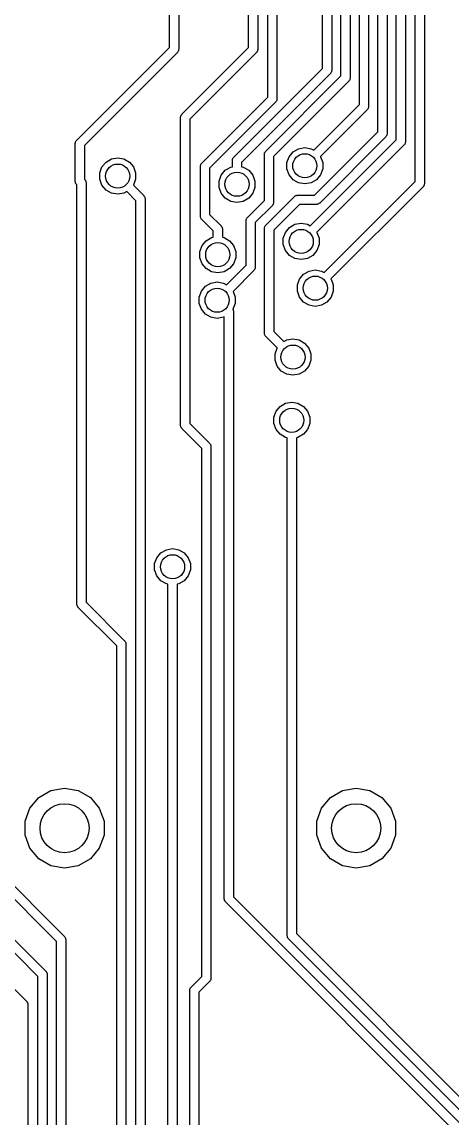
# Model space of a CAD drawing. Extents: x 0 to 100, y -163 to 0.
# Drawn here: x 46.88 to 54, y -94.79 to -76.66 of the extents above; entities that cross this region are included whole.
import ezdxf

# ---------------------------------------------------------------- set-up
doc = ezdxf.new("R2010")
doc.units = 0
doc.header["$MEASUREMENT"] = 0
doc.layers.add('BLACK', color=7, linetype='CONTINUOUS')

msp = doc.modelspace()

# ---------------------------------------------------------------- linework, layer by layer
at = {"layer": 'Black'}
for p, q in [((51.8564, -77.4293), (51.8564, -55.4154)), ((52.0088, -55.447), (52.0088, -77.4609)), ((52.1615, -77.5558), (52.1615, -55.7951)), ((52.3139, -55.8267), (52.3139, -77.5874)), ((52.4666, -78.0299), (52.4666, -56.0287)), ((52.619, -56.0603), (52.619, -78.0615)), ((52.7717, -78.4795), (52.7717, -56.1552)), ((52.9241, -56.1868), (52.9241, -78.5111)), ((53.0768, -78.6115), (53.0768, -56.2817)), ((53.2292, -56.3133), (53.2292, -78.6431)), ((53.3918, -79.3025), (53.3918, -56.7147)), ((53.5442, -56.7529), (53.5442, -79.3341)), ((50.7843, -70.51), (50.7843, -77.1148)), ((50.9498, -77.9043), (50.9498, -70.4284)), ((51.1022, -70.3968), (51.1022, -77.9359)), ((50.6319, -77.0832), (50.6319, -70.5416)), ((49.3229, -77.0836), (49.3229, -72.0099)), ((49.4753, -72.0415), (49.4753, -77.1152)), ((47.7849, -78.6216), (49.3229, -77.0836)), ((49.453, -77.1691), (47.915, -78.7071)), ((49.4549, -77.1663), (49.453, -77.1691)), ((49.4575, -77.1642), (49.4549, -77.1663)), ((49.4624, -77.1555), (49.4575, -77.1642)), ((49.4682, -77.1474), (49.4624, -77.1555)), ((49.469, -77.1441), (49.4682, -77.1474)), ((49.4707, -77.1412), (49.469, -77.1441)), ((49.4724, -77.1314), (49.4707, -77.1412)), ((49.475, -77.1218), (49.4724, -77.1314)), ((49.4753, -77.1152), (49.4747, -77.1185)), ((49.4747, -77.1185), (49.475, -77.1218)), ((49.5291, -78.186), (50.6319, -77.0832)), ((50.762, -77.1687), (49.6592, -78.2715)), ((50.7639, -77.1659), (50.762, -77.1687)), ((50.7665, -77.1638), (50.7639, -77.1659)), ((50.7714, -77.1552), (50.7665, -77.1638)), ((50.7772, -77.147), (50.7714, -77.1552)), ((50.778, -77.1438), (50.7772, -77.147)), ((50.7797, -77.1409), (50.778, -77.1438)), ((50.7814, -77.1311), (50.7797, -77.1409)), ((50.784, -77.1214), (50.7814, -77.1311)), ((50.7843, -77.1148), (50.7837, -77.1181)), ((50.7837, -77.1181), (50.784, -77.1214)), ((50.3864, -78.8993), (51.8564, -77.4293)), ((51.9865, -77.5148), (50.5165, -78.9848)), ((50.9153, -78.802), (52.1615, -77.5558)), ((51.9884, -77.512), (51.9865, -77.5148)), ((51.991, -77.5099), (51.9884, -77.512)), ((51.996, -77.5013), (51.991, -77.5099)), ((52.0017, -77.4931), (51.996, -77.5013)), ((52.0025, -77.4899), (52.0017, -77.4931)), ((52.0042, -77.487), (52.0025, -77.4899)), ((52.0059, -77.4772), (52.0042, -77.487)), ((52.0085, -77.4675), (52.0059, -77.4772)), ((52.0088, -77.4609), (52.0082, -77.4642)), ((52.0082, -77.4642), (52.0085, -77.4675)), ((52.311, -77.6037), (52.3093, -77.6135)), ((52.3136, -77.594), (52.311, -77.6037)), ((52.3139, -77.5874), (52.3133, -77.5907)), ((52.3133, -77.5907), (52.3136, -77.594)), ((52.2916, -77.6413), (51.0454, -78.8875)), ((52.2935, -77.6385), (52.2916, -77.6413)), ((52.2961, -77.6364), (52.2935, -77.6385)), ((52.301, -77.6278), (52.2961, -77.6364)), ((52.3068, -77.6196), (52.301, -77.6278)), ((52.3076, -77.6164), (52.3068, -77.6196)), ((52.3093, -77.6135), (52.3076, -77.6164)), ((49.8574, -78.9967), (50.9498, -77.9043)), ((51.0951, -77.9681), (51.0893, -77.9763)), ((51.0959, -77.9649), (51.0951, -77.9681)), ((51.0976, -77.962), (51.0959, -77.9649)), ((51.0993, -77.9522), (51.0976, -77.962)), ((51.1019, -77.9425), (51.0993, -77.9522)), ((51.1022, -77.9359), (51.1016, -77.9392)), ((51.1016, -77.9392), (51.1019, -77.9425)), ((51.0799, -77.9898), (49.9875, -79.0822)), ((51.0818, -77.987), (51.0799, -77.9898)), ((51.0844, -77.9849), (51.0818, -77.987)), ((51.0893, -77.9763), (51.0844, -77.9849)), ((51.7119, -78.7846), (52.4666, -78.0299)), ((52.5967, -78.1154), (51.8228, -78.8893)), ((52.5986, -78.1126), (52.5967, -78.1154)), ((52.6012, -78.1105), (52.5986, -78.1126)), ((52.6061, -78.1019), (52.6012, -78.1105)), ((52.6119, -78.0937), (52.6061, -78.1019)), ((52.6127, -78.0905), (52.6119, -78.0937)), ((52.6144, -78.0876), (52.6127, -78.0905)), ((52.6161, -78.0778), (52.6144, -78.0876)), ((52.6187, -78.0681), (52.6161, -78.0778)), ((52.619, -78.0615), (52.6184, -78.0648)), ((52.6184, -78.0648), (52.6187, -78.0681)), ((49.5068, -78.2399), (49.5074, -78.2366)), ((49.5068, -83.3352), (49.5068, -78.2399)), ((49.5071, -78.2333), (49.5097, -78.2236)), ((49.5074, -78.2366), (49.5071, -78.2333)), ((49.5097, -78.2236), (49.5114, -78.2138)), ((49.5114, -78.2138), (49.5131, -78.2109)), ((49.5131, -78.2109), (49.5139, -78.2077)), ((49.5139, -78.2077), (49.5197, -78.1995)), ((49.5197, -78.1995), (49.5246, -78.1909)), ((49.5246, -78.1909), (49.5272, -78.1888)), ((49.5272, -78.1888), (49.5291, -78.186)), ((49.6592, -78.2715), (49.6592, -83.3036)), ((51.7235, -79.5277), (52.7717, -78.4795)), ((52.9241, -78.5111), (52.9235, -78.5144)), ((52.9235, -78.5144), (52.9238, -78.5177)), ((47.7626, -78.6755), (47.7632, -78.6722)), ((47.7626, -79.2961), (47.7626, -78.6755)), ((47.7629, -78.6688), (47.7655, -78.6592)), ((47.7632, -78.6722), (47.7629, -78.6688)), ((47.7655, -78.6592), (47.7672, -78.6494)), ((47.7672, -78.6494), (47.7689, -78.6465)), ((47.7689, -78.6465), (47.7697, -78.6433)), ((47.7697, -78.6433), (47.7754, -78.6351)), ((47.7754, -78.6351), (47.7804, -78.6265)), ((47.7804, -78.6265), (47.783, -78.6244)), ((47.783, -78.6244), (47.7849, -78.6216)), ((51.6521, -80.0363), (53.0768, -78.6115)), ((52.9018, -78.565), (51.809, -79.6578)), ((52.9037, -78.5622), (52.9018, -78.565)), ((52.9063, -78.5601), (52.9037, -78.5622)), ((52.9113, -78.5515), (52.9063, -78.5601)), ((52.917, -78.5433), (52.9113, -78.5515)), ((52.9178, -78.5401), (52.917, -78.5433)), ((52.9195, -78.5372), (52.9178, -78.5401)), ((52.9212, -78.5274), (52.9195, -78.5372)), ((52.9238, -78.5177), (52.9212, -78.5274)), ((53.2088, -78.6942), (53.2069, -78.697)), ((53.2114, -78.6921), (53.2088, -78.6942)), ((53.2163, -78.6835), (53.2114, -78.6921)), ((53.2221, -78.6753), (53.2163, -78.6835)), ((53.2229, -78.6721), (53.2221, -78.6753)), ((53.2246, -78.6692), (53.2229, -78.6721)), ((53.2263, -78.6594), (53.2246, -78.6692)), ((53.2289, -78.6497), (53.2263, -78.6594)), ((53.2292, -78.6431), (53.2286, -78.6464)), ((53.2286, -78.6464), (53.2289, -78.6497)), ((47.915, -78.7071), (47.915, -79.2645)), ((50.893, -78.8559), (50.8936, -78.8526)), ((50.893, -79.6156), (50.893, -78.8559)), ((50.8933, -78.8493), (50.8959, -78.8396)), ((50.8936, -78.8526), (50.8933, -78.8493)), ((50.8959, -78.8396), (50.8976, -78.8298)), ((50.8976, -78.8298), (50.8993, -78.8269)), ((50.8993, -78.8269), (50.9001, -78.8237)), ((50.9001, -78.8237), (50.9059, -78.8155)), ((50.9059, -78.8155), (50.9108, -78.8069)), ((50.9108, -78.8069), (50.9134, -78.8048)), ((50.9134, -78.8048), (50.9153, -78.802)), ((51.3023, -78.8906), (51.3696, -78.8105)), ((51.3696, -78.8105), (51.4601, -78.7582)), ((51.4601, -78.7582), (51.5631, -78.74)), ((51.5631, -78.74), (51.6661, -78.7582)), ((51.6661, -78.7582), (51.7119, -78.7846)), ((53.2069, -78.697), (51.763, -80.1409)), ((48.2056, -79.0614), (48.2728, -78.9813)), ((48.2728, -78.9813), (48.3634, -78.929)), ((48.3634, -78.929), (48.4664, -78.9109)), ((48.4664, -78.9109), (48.5694, -78.929)), ((48.5694, -78.929), (48.6599, -78.9813)), ((48.6599, -78.9813), (48.7272, -79.0614)), ((49.8351, -79.0506), (49.8357, -79.0473)), ((49.8351, -79.8766), (49.8351, -79.0506)), ((49.8354, -79.044), (49.838, -79.0343)), ((49.8357, -79.0473), (49.8354, -79.044)), ((49.838, -79.0343), (49.8397, -79.0245)), ((49.8397, -79.0245), (49.8414, -79.0216)), ((49.8414, -79.0216), (49.8422, -79.0184)), ((49.8422, -79.0184), (49.848, -79.0102)), ((49.848, -79.0102), (49.8529, -79.0016)), ((49.8529, -79.0016), (49.8555, -78.9995)), ((49.8555, -78.9995), (49.8574, -78.9967)), ((50.3373, -79.0634), (50.3641, -79.0587)), ((50.3641, -78.9532), (50.3647, -78.9499)), ((50.3641, -79.0587), (50.3641, -78.9532)), ((50.3644, -78.9466), (50.367, -78.9369)), ((50.3647, -78.9499), (50.3644, -78.9466)), ((50.367, -78.9369), (50.3687, -78.9271)), ((50.3687, -78.9271), (50.3704, -78.9242)), ((50.3704, -78.9242), (50.3712, -78.921)), ((50.3712, -78.921), (50.377, -78.9128)), ((50.377, -78.9128), (50.3819, -78.9042)), ((50.3819, -78.9042), (50.3845, -78.9021)), ((50.3845, -78.9021), (50.3864, -78.8993)), ((50.5165, -78.9848), (50.5165, -79.0587)), ((50.5165, -79.0587), (50.5433, -79.0634)), ((51.0454, -78.8875), (51.0454, -79.6472)), ((51.2666, -78.9889), (51.3023, -78.8906)), ((51.2666, -79.0935), (51.2666, -78.9889)), ((51.8228, -78.8893), (51.8239, -78.8906)), ((51.8239, -78.8906), (51.8597, -78.9889)), ((51.8597, -78.9889), (51.8597, -79.0935)), ((48.1698, -79.1597), (48.2056, -79.0614)), ((48.1698, -79.2643), (48.1698, -79.1597)), ((48.7272, -79.0614), (48.7629, -79.1597)), ((48.7629, -79.1597), (48.7629, -79.2643)), ((49.9875, -79.0822), (49.9875, -79.8451)), ((50.1437, -79.2941), (50.1795, -79.1958)), ((50.1795, -79.1958), (50.2467, -79.1157)), ((50.2467, -79.1157), (50.3373, -79.0634)), ((50.5433, -79.0634), (50.6339, -79.1157)), ((50.6339, -79.1157), (50.7011, -79.1958)), ((50.7011, -79.1958), (50.7369, -79.2941)), ((51.3023, -79.1917), (51.2666, -79.0935)), ((51.3696, -79.2719), (51.3023, -79.1917)), ((51.8239, -79.1917), (51.7567, -79.2719)), ((51.8597, -79.0935), (51.8239, -79.1917)), ((47.7632, -79.2994), (47.7626, -79.2961)), ((47.7629, -79.3027), (47.7632, -79.2994)), ((47.7655, -79.3123), (47.7629, -79.3027)), ((47.7672, -79.3221), (47.7655, -79.3123)), ((47.7689, -79.325), (47.7672, -79.3221)), ((47.7697, -79.3283), (47.7689, -79.325)), ((47.7754, -79.3364), (47.7697, -79.3283)), ((47.7804, -79.345), (47.7754, -79.3364)), ((47.783, -79.3472), (47.7804, -79.345)), ((47.7849, -79.35), (47.783, -79.3472)), ((47.7907, -79.3557), (47.7849, -79.35)), ((47.7907, -86.2926), (47.7907, -79.3557)), ((47.915, -79.2645), (47.9208, -79.2703)), ((47.9208, -79.2703), (47.9227, -79.273)), ((47.9227, -79.273), (47.9253, -79.2752)), ((47.9253, -79.2752), (47.9303, -79.2838)), ((47.9303, -79.2838), (47.936, -79.292)), ((47.936, -79.292), (47.9368, -79.2952)), ((47.9368, -79.2952), (47.9385, -79.2981)), ((47.9385, -79.2981), (47.9402, -79.3079)), ((47.9402, -79.3079), (47.9428, -79.3175)), ((47.9428, -79.3175), (47.9425, -79.3209)), ((47.9425, -79.3209), (47.9431, -79.3242)), ((47.9431, -79.3242), (47.9431, -86.261)), ((48.2056, -79.3626), (48.1698, -79.2643)), ((48.2728, -79.4427), (48.2056, -79.3626)), ((48.7272, -79.3626), (48.726, -79.3639)), ((48.726, -79.3639), (48.8962, -79.5341)), ((48.7629, -79.2643), (48.7272, -79.3626)), ((50.1437, -79.3987), (50.1437, -79.2941)), ((50.1795, -79.497), (50.1437, -79.3987)), ((50.7369, -79.3987), (50.7011, -79.497)), ((50.7369, -79.2941), (50.7369, -79.3987)), ((51.4601, -79.3242), (51.3696, -79.2719)), ((51.5631, -79.3423), (51.4601, -79.3242)), ((51.6661, -79.3242), (51.5631, -79.3423)), ((51.7567, -79.2719), (51.6661, -79.3242)), ((51.8852, -80.8092), (53.3918, -79.3025)), ((53.5219, -79.388), (51.9961, -80.9138)), ((53.5238, -79.3852), (53.5219, -79.388)), ((53.5264, -79.3831), (53.5238, -79.3852)), ((53.5313, -79.3745), (53.5264, -79.3831)), ((53.5371, -79.3663), (53.5313, -79.3745)), ((53.5379, -79.3631), (53.5371, -79.3663)), ((53.5396, -79.3602), (53.5379, -79.3631)), ((53.5413, -79.3504), (53.5396, -79.3602)), ((53.5439, -79.3407), (53.5413, -79.3504)), ((53.5442, -79.3341), (53.5436, -79.3374)), ((53.5436, -79.3374), (53.5439, -79.3407)), ((48.3634, -79.495), (48.2728, -79.4427)), ((48.4664, -79.5132), (48.3634, -79.495)), ((48.5694, -79.495), (48.4664, -79.5132)), ((48.6152, -79.4686), (48.5694, -79.495)), ((48.7661, -79.6195), (48.6152, -79.4686)), ((48.8962, -79.5341), (48.8981, -79.5368)), ((48.8981, -79.5368), (48.9007, -79.539)), ((48.9007, -79.539), (48.9056, -79.5476)), ((48.9056, -79.5476), (48.9114, -79.5557)), ((48.9114, -79.5557), (48.9122, -79.559)), ((48.9122, -79.559), (48.9139, -79.5619)), ((48.9139, -79.5619), (48.9156, -79.5717)), ((48.9156, -79.5717), (48.9182, -79.5813)), ((48.9182, -79.5813), (48.9179, -79.5846)), ((48.9179, -79.5846), (48.9185, -79.5879)), ((48.9185, -79.5879), (48.9185, -98.6242)), ((50.2467, -79.5771), (50.1795, -79.497)), ((50.3373, -79.6294), (50.2467, -79.5771)), ((50.6339, -79.5771), (50.5433, -79.6294)), ((50.7011, -79.497), (50.6339, -79.5771)), ((50.9176, -80.0226), (51.3902, -79.55)), ((51.3902, -79.55), (51.393, -79.5481)), ((51.393, -79.5481), (51.3951, -79.5455)), ((51.3951, -79.5455), (51.4037, -79.5405)), ((51.4037, -79.5405), (51.4119, -79.5348)), ((51.4119, -79.5348), (51.4151, -79.534)), ((51.4151, -79.534), (51.418, -79.5323)), ((51.418, -79.5323), (51.4278, -79.5306)), ((51.4278, -79.5306), (51.4375, -79.528)), ((51.4375, -79.528), (51.4408, -79.5283)), ((51.4408, -79.5283), (51.4441, -79.5277)), ((51.4441, -79.5277), (51.7235, -79.5277)), ((48.7661, -98.6558), (48.7661, -79.6195)), ((50.4403, -79.6475), (50.3373, -79.6294)), ((50.5433, -79.6294), (50.4403, -79.6475)), ((50.6125, -79.8961), (50.893, -79.6156)), ((51.0231, -79.7011), (50.7426, -79.9816)), ((51.025, -79.6983), (51.0231, -79.7011)), ((51.0276, -79.6962), (51.025, -79.6983)), ((51.0326, -79.6876), (51.0276, -79.6962)), ((51.0383, -79.6794), (51.0326, -79.6876)), ((51.0391, -79.6762), (51.0383, -79.6794)), ((51.0408, -79.6733), (51.0391, -79.6762)), ((51.0425, -79.6635), (51.0408, -79.6733)), ((51.0451, -79.6538), (51.0425, -79.6635)), ((51.0454, -79.6472), (51.0448, -79.6505)), ((51.0448, -79.6505), (51.0451, -79.6538)), ((51.4757, -79.6801), (51.0477, -80.1081)), ((51.7551, -79.6801), (51.4757, -79.6801)), ((51.7584, -79.6795), (51.7551, -79.6801)), ((51.7617, -79.6798), (51.7584, -79.6795)), ((51.7714, -79.6772), (51.7617, -79.6798)), ((51.7812, -79.6755), (51.7714, -79.6772)), ((51.7841, -79.6738), (51.7812, -79.6755)), ((51.7873, -79.673), (51.7841, -79.6738)), ((51.7955, -79.6672), (51.7873, -79.673)), ((51.8041, -79.6623), (51.7955, -79.6672)), ((51.8062, -79.6597), (51.8041, -79.6623)), ((51.809, -79.6578), (51.8062, -79.6597)), ((49.8357, -79.8799), (49.8351, -79.8766)), ((49.8354, -79.8833), (49.8357, -79.8799)), ((49.838, -79.8929), (49.8354, -79.8833)), ((49.8397, -79.9027), (49.838, -79.8929)), ((49.8414, -79.9056), (49.8397, -79.9027)), ((49.8422, -79.9088), (49.8414, -79.9056)), ((49.848, -79.917), (49.8422, -79.9088)), ((49.8529, -79.9256), (49.848, -79.917)), ((49.8555, -79.9278), (49.8529, -79.9256)), ((49.8574, -79.9305), (49.8555, -79.9278)), ((50.0462, -80.1193), (49.8574, -79.9305)), ((49.9875, -79.8451), (50.1763, -80.0339)), ((50.5902, -79.95), (50.5908, -79.9467)), ((50.5902, -80.6877), (50.5902, -79.95)), ((50.5905, -79.9434), (50.5931, -79.9337)), ((50.5908, -79.9467), (50.5905, -79.9434)), ((50.5931, -79.9337), (50.5948, -79.9239)), ((50.5948, -79.9239), (50.5965, -79.921)), ((50.5965, -79.921), (50.5973, -79.9178)), ((50.5973, -79.9178), (50.6031, -79.9096)), ((50.6031, -79.9096), (50.608, -79.901)), ((50.608, -79.901), (50.6106, -79.8989)), ((50.6106, -79.8989), (50.6125, -79.8961)), ((50.0462, -80.2243), (50.0462, -80.1193)), ((50.1763, -80.0339), (50.1782, -80.0366)), ((50.1782, -80.0366), (50.1808, -80.0388)), ((50.1808, -80.0388), (50.1857, -80.0474)), ((50.1857, -80.0474), (50.1915, -80.0555)), ((50.1915, -80.0555), (50.1923, -80.0588)), ((50.1923, -80.0588), (50.194, -80.0617)), ((50.194, -80.0617), (50.1957, -80.0715)), ((50.1957, -80.0715), (50.1983, -80.0811)), ((50.1983, -80.0811), (50.198, -80.0844)), ((50.198, -80.0844), (50.1986, -80.0877)), ((50.1986, -80.0877), (50.1986, -80.2243)), ((50.7426, -79.9816), (50.7426, -80.7193)), ((50.8953, -80.0765), (50.8959, -80.0732)), ((50.8953, -81.8115), (50.8953, -80.0765)), ((50.8956, -80.0699), (50.8982, -80.0602)), ((50.8959, -80.0732), (50.8956, -80.0699)), ((50.8982, -80.0602), (50.8999, -80.0504)), ((50.8999, -80.0504), (50.9016, -80.0475)), ((50.9016, -80.0475), (50.9024, -80.0443)), ((50.9024, -80.0443), (50.9082, -80.0361)), ((50.9082, -80.0361), (50.9131, -80.0275)), ((50.9131, -80.0275), (50.9157, -80.0254)), ((50.9157, -80.0254), (50.9176, -80.0226)), ((51.0477, -80.1081), (51.0477, -81.7799)), ((51.2067, -80.2405), (51.2425, -80.1422)), ((51.2425, -80.1422), (51.3097, -80.0621)), ((51.3097, -80.0621), (51.4003, -80.0098)), ((51.4003, -80.0098), (51.5033, -79.9917)), ((51.5033, -79.9917), (51.6063, -80.0098)), ((51.6063, -80.0098), (51.6521, -80.0363)), ((51.763, -80.1409), (51.7641, -80.1422)), ((51.7641, -80.1422), (51.7999, -80.2405)), ((49.8616, -80.3614), (49.9288, -80.2813)), ((49.9288, -80.2813), (50.0194, -80.229)), ((50.0194, -80.229), (50.0462, -80.2243)), ((50.1986, -80.2243), (50.2254, -80.229)), ((50.2254, -80.229), (50.316, -80.2813)), ((50.316, -80.2813), (50.3832, -80.3614)), ((51.2067, -80.3451), (51.2067, -80.2405)), ((51.7999, -80.2405), (51.7999, -80.3451)), ((49.8258, -80.4597), (49.8616, -80.3614)), ((49.8258, -80.5643), (49.8258, -80.4597)), ((50.3832, -80.3614), (50.419, -80.4597)), ((50.419, -80.4597), (50.419, -80.5643)), ((51.2425, -80.4434), (51.2067, -80.3451)), ((51.3097, -80.5235), (51.2425, -80.4434)), ((51.7641, -80.4434), (51.6969, -80.5235)), ((51.7999, -80.3451), (51.7641, -80.4434)), ((49.8616, -80.6626), (49.8258, -80.5643)), ((49.9288, -80.7427), (49.8616, -80.6626)), ((50.2664, -81.0115), (50.5902, -80.6877)), ((50.3832, -80.6626), (50.316, -80.7427)), ((50.419, -80.5643), (50.3832, -80.6626)), ((51.4003, -80.5758), (51.3097, -80.5235)), ((51.5033, -80.5939), (51.4003, -80.5758)), ((51.6063, -80.5758), (51.5033, -80.5939)), ((51.6969, -80.5235), (51.6063, -80.5758)), ((50.0194, -80.795), (49.9288, -80.7427)), ((50.1224, -80.8131), (50.0194, -80.795)), ((50.2254, -80.795), (50.1224, -80.8131)), ((50.316, -80.7427), (50.2254, -80.795)), ((50.7203, -80.7732), (50.3744, -81.119)), ((50.7222, -80.7704), (50.7203, -80.7732)), ((50.7248, -80.7683), (50.7222, -80.7704)), ((50.7297, -80.7597), (50.7248, -80.7683)), ((50.7355, -80.7515), (50.7297, -80.7597)), ((50.7363, -80.7483), (50.7355, -80.7515)), ((50.738, -80.7454), (50.7363, -80.7483)), ((50.7397, -80.7356), (50.738, -80.7454)), ((50.7423, -80.7259), (50.7397, -80.7356)), ((50.7426, -80.7193), (50.742, -80.7226)), ((50.742, -80.7226), (50.7423, -80.7259)), ((51.4756, -80.9151), (51.5428, -80.835)), ((51.5428, -80.835), (51.6334, -80.7827)), ((51.6334, -80.7827), (51.7364, -80.7646)), ((51.7364, -80.7646), (51.8394, -80.7827)), ((51.8394, -80.7827), (51.8852, -80.8092)), ((49.8511, -81.1142), (49.9183, -81.0341)), ((49.9183, -81.0341), (50.0089, -80.9818)), ((50.0089, -80.9818), (50.1119, -80.9637)), ((50.1119, -80.9637), (50.2149, -80.9818)), ((50.2149, -80.9818), (50.2664, -81.0115)), ((51.4398, -81.0134), (51.4756, -80.9151)), ((51.4398, -81.118), (51.4398, -81.0134)), ((51.9961, -80.9138), (51.9972, -80.9151)), ((51.9972, -80.9151), (52.033, -81.0134)), ((52.033, -81.0134), (52.033, -81.118)), ((49.8153, -81.2125), (49.8511, -81.1142)), ((49.8153, -81.3171), (49.8153, -81.2125)), ((50.3744, -81.119), (50.4085, -81.2125)), ((50.4085, -81.2125), (50.4085, -81.3171)), ((51.4756, -81.2163), (51.4398, -81.118)), ((51.5428, -81.2964), (51.4756, -81.2163)), ((51.9972, -81.2163), (51.93, -81.2964)), ((52.033, -81.118), (51.9972, -81.2163)), ((49.8511, -81.4154), (49.8153, -81.3171)), ((49.9183, -81.4955), (49.8511, -81.4154)), ((50.4085, -81.3171), (50.3729, -81.4149)), ((50.3729, -81.4149), (50.3743, -81.4169)), ((51.6334, -81.3487), (51.5428, -81.2964)), ((51.7364, -81.3668), (51.6334, -81.3487)), ((51.8394, -81.3487), (51.7364, -81.3668)), ((51.93, -81.2964), (51.8394, -81.3487)), ((50.0089, -81.5478), (49.9183, -81.4955)), ((50.1119, -81.5659), (50.0089, -81.5478)), ((50.2149, -81.5478), (50.1119, -81.5659)), ((50.229, -81.5396), (50.2149, -81.5478)), ((50.229, -91.1649), (50.229, -81.5396)), ((50.3743, -81.4169), (50.3751, -81.4201)), ((50.3751, -81.4201), (50.3768, -81.423)), ((50.3768, -81.423), (50.3785, -81.4328)), ((50.3785, -81.4328), (50.3811, -81.4425)), ((50.3811, -81.4425), (50.3808, -81.4458)), ((50.3808, -81.4458), (50.3814, -81.4491)), ((50.3814, -81.4491), (50.3814, -91.1333)), ((50.8959, -81.8148), (50.8953, -81.8115)), ((50.8956, -81.8181), (50.8959, -81.8148)), ((50.8982, -81.8278), (50.8956, -81.8181)), ((50.8999, -81.8376), (50.8982, -81.8278)), ((50.9016, -81.8405), (50.8999, -81.8376)), ((50.9024, -81.8437), (50.9016, -81.8405)), ((50.9082, -81.8519), (50.9024, -81.8437)), ((50.9131, -81.8605), (50.9082, -81.8519)), ((50.9157, -81.8626), (50.9131, -81.8605)), ((50.9176, -81.8654), (50.9157, -81.8626)), ((51.1065, -82.0543), (50.9176, -81.8654)), ((51.0477, -81.7799), (51.2174, -81.9497)), ((51.2174, -81.9497), (51.2632, -81.9232)), ((51.2632, -81.9232), (51.3662, -81.9051)), ((51.3662, -81.9051), (51.4692, -81.9232)), ((51.4692, -81.9232), (51.5598, -81.9755)), ((51.0696, -82.1539), (51.1054, -82.0556)), ((51.1054, -82.0556), (51.1065, -82.0543)), ((51.5598, -81.9755), (51.627, -82.0556)), ((51.627, -82.0556), (51.6628, -82.1539)), ((51.0696, -82.2585), (51.0696, -82.1539)), ((51.1054, -82.3568), (51.0696, -82.2585)), ((51.6628, -82.2585), (51.627, -82.3568)), ((51.6628, -82.1539), (51.6628, -82.2585)), ((51.1726, -82.4369), (51.1054, -82.3568)), ((51.2632, -82.4892), (51.1726, -82.4369)), ((51.3662, -82.5073), (51.2632, -82.4892)), ((51.4692, -82.4892), (51.3662, -82.5073)), ((51.5598, -82.4369), (51.4692, -82.4892)), ((51.627, -82.3568), (51.5598, -82.4369)), ((51.0863, -83.1008), (51.1535, -83.0207)), ((51.1535, -83.0207), (51.2441, -82.9684)), ((51.2441, -82.9684), (51.3471, -82.9503)), ((51.3471, -82.9503), (51.4501, -82.9684)), ((51.4501, -82.9684), (51.5407, -83.0207)), ((51.5407, -83.0207), (51.6079, -83.1008)), ((51.0505, -83.1991), (51.0863, -83.1008)), ((51.0505, -83.3037), (51.0505, -83.1991)), ((51.6079, -83.1008), (51.6437, -83.1991)), ((51.6437, -83.1991), (51.6437, -83.3037)), ((49.5074, -83.3385), (49.5068, -83.3352)), ((49.5071, -83.3418), (49.5074, -83.3385)), ((49.5097, -83.3515), (49.5071, -83.3418)), ((49.5114, -83.3613), (49.5097, -83.3515)), ((49.5131, -83.3642), (49.5114, -83.3613)), ((49.5139, -83.3674), (49.5131, -83.3642)), ((49.5197, -83.3756), (49.5139, -83.3674)), ((49.5246, -83.3842), (49.5197, -83.3756)), ((49.5272, -83.3863), (49.5246, -83.3842)), ((49.5291, -83.3891), (49.5272, -83.3863)), ((49.8572, -83.7172), (49.5291, -83.3891)), ((49.6592, -83.3036), (49.9873, -83.6317)), ((51.0863, -83.402), (51.0505, -83.3037)), ((51.1535, -83.4821), (51.0863, -83.402)), ((51.6079, -83.402), (51.5407, -83.4821)), ((51.6437, -83.3037), (51.6079, -83.402)), ((51.2441, -83.5344), (51.1535, -83.4821)), ((51.2709, -83.5391), (51.2441, -83.5344)), ((51.2709, -91.7751), (51.2709, -83.5391)), ((51.4501, -83.5344), (51.4233, -83.5391)), ((51.4233, -83.5391), (51.4233, -91.7435)), ((51.5407, -83.4821), (51.4501, -83.5344)), ((49.8572, -92.4507), (49.8572, -83.7172)), ((49.9873, -83.6317), (49.9892, -83.6345)), ((49.9892, -83.6345), (49.9918, -83.6366)), ((49.9918, -83.6366), (49.9967, -83.6452)), ((49.9967, -83.6452), (50.0025, -83.6534)), ((50.0025, -83.6534), (50.0033, -83.6566)), ((50.0033, -83.6566), (50.005, -83.6595)), ((50.005, -83.6595), (50.0067, -83.6693)), ((50.0067, -83.6693), (50.0093, -83.679)), ((50.0093, -83.679), (50.009, -83.6823)), ((50.009, -83.6823), (50.0096, -83.6856)), ((50.0096, -83.6856), (50.0096, -92.4823)), ((49.1804, -85.4444), (49.271, -85.3921)), ((49.271, -85.3921), (49.374, -85.374)), ((49.374, -85.374), (49.477, -85.3921)), ((49.477, -85.3921), (49.5676, -85.4444)), ((49.0774, -85.6228), (49.1132, -85.5245)), ((49.1132, -85.5245), (49.1804, -85.4444)), ((49.5676, -85.4444), (49.6348, -85.5245)), ((49.6348, -85.5245), (49.6706, -85.6228)), ((49.0774, -85.7274), (49.0774, -85.6228)), ((49.1132, -85.8257), (49.0774, -85.7274)), ((49.6706, -85.7274), (49.6348, -85.8257)), ((49.6706, -85.6228), (49.6706, -85.7274)), ((49.1804, -85.9058), (49.1132, -85.8257)), ((49.271, -85.9581), (49.1804, -85.9058)), ((49.5676, -85.9058), (49.477, -85.9581)), ((49.6348, -85.8257), (49.5676, -85.9058)), ((49.2978, -85.9628), (49.271, -85.9581)), ((49.2978, -98.7081), (49.2978, -85.9628)), ((49.477, -85.9581), (49.4502, -85.9628)), ((49.4502, -85.9628), (49.4502, -98.6765)), ((47.7913, -86.2959), (47.7907, -86.2926)), ((47.791, -86.2992), (47.7913, -86.2959)), ((47.7936, -86.3089), (47.791, -86.2992)), ((47.7953, -86.3187), (47.7936, -86.3089)), ((47.9431, -86.261), (48.5804, -86.8983)), ((47.797, -86.3216), (47.7953, -86.3187)), ((47.7978, -86.3248), (47.797, -86.3216)), ((47.8036, -86.333), (47.7978, -86.3248)), ((47.8085, -86.3416), (47.8036, -86.333)), ((47.8111, -86.3437), (47.8085, -86.3416)), ((47.813, -86.3465), (47.8111, -86.3437)), ((48.4503, -86.9838), (47.813, -86.3465)), ((48.4503, -99.2142), (48.4503, -86.9838)), ((48.5804, -86.8983), (48.5823, -86.9011)), ((48.5823, -86.9011), (48.5849, -86.9032)), ((48.5849, -86.9032), (48.5898, -86.9118)), ((48.5898, -86.9118), (48.5956, -86.92)), ((48.5956, -86.92), (48.5964, -86.9232)), ((48.5964, -86.9232), (48.5981, -86.9261)), ((48.5981, -86.9261), (48.5998, -86.9359)), ((48.5998, -86.9359), (48.6024, -86.9456)), ((48.6024, -86.9456), (48.6021, -86.9489)), ((48.6021, -86.9489), (48.6027, -86.9522)), ((48.6027, -86.9522), (48.6027, -99.1826)), ((47.1609, -89.4922), (47.3603, -89.3771)), ((47.3603, -89.3771), (47.587, -89.3371)), ((47.587, -89.3371), (47.8137, -89.3771)), ((47.8137, -89.3771), (48.0131, -89.4922)), ((51.9869, -89.4922), (52.1863, -89.3771)), ((52.1863, -89.3771), (52.413, -89.3371)), ((52.413, -89.3371), (52.6397, -89.3771)), ((52.6397, -89.3771), (52.8391, -89.4922)), ((47.0129, -89.6685), (47.1609, -89.4922)), ((48.0131, -89.4922), (48.1611, -89.6685)), ((51.8389, -89.6685), (51.9869, -89.4922)), ((52.8391, -89.4922), (52.9871, -89.6685)), ((46.9341, -89.8849), (47.0129, -89.6685)), ((48.1611, -89.6685), (48.2399, -89.8849)), ((51.7601, -89.8849), (51.8389, -89.6685)), ((52.9871, -89.6685), (53.0659, -89.8849)), ((46.9341, -90.1151), (46.9341, -89.8849)), ((48.2399, -89.8849), (48.2399, -90.1151)), ((51.7601, -90.1151), (51.7601, -89.8849)), ((53.0659, -89.8849), (53.0659, -90.1151)), ((47.0129, -90.3315), (46.9341, -90.1151)), ((48.2399, -90.1151), (48.1611, -90.3315)), ((51.8389, -90.3315), (51.7601, -90.1151)), ((53.0659, -90.1151), (52.9871, -90.3315)), ((47.1609, -90.5078), (47.0129, -90.3315)), ((48.1611, -90.3315), (48.0131, -90.5078)), ((51.9869, -90.5078), (51.8389, -90.3315)), ((52.9871, -90.3315), (52.8391, -90.5078)), ((47.3603, -90.6229), (47.1609, -90.5078)), ((47.587, -90.6629), (47.3603, -90.6229)), ((47.8137, -90.6229), (47.587, -90.6629)), ((48.0131, -90.5078), (47.8137, -90.6229)), ((52.1863, -90.6229), (51.9869, -90.5078)), ((52.413, -90.6629), (52.1863, -90.6229)), ((52.6397, -90.6229), (52.413, -90.6629)), ((52.8391, -90.5078), (52.6397, -90.6229)), ((47.4522, -91.8733), (46.3377, -90.7588)), ((46.4678, -90.6733), (47.5823, -91.7878)), ((50.2296, -91.1682), (50.229, -91.1649)), ((50.2293, -91.1715), (50.2296, -91.1682)), ((50.2319, -91.1812), (50.2293, -91.1715)), ((50.2336, -91.191), (50.2319, -91.1812)), ((50.2353, -91.1939), (50.2336, -91.191)), ((50.2361, -91.1971), (50.2353, -91.1939)), ((50.2419, -91.2053), (50.2361, -91.1971)), ((50.2468, -91.2139), (50.2419, -91.2053)), ((50.3814, -91.1333), (55.2935, -96.0454)), ((47.1462, -92.4509), (46.0257, -91.3304)), ((46.1558, -91.2449), (47.2763, -92.3654)), ((50.2494, -91.216), (50.2468, -91.2139)), ((50.2513, -91.2188), (50.2494, -91.216)), ((55.1634, -96.1309), (50.2513, -91.2188)), ((45.8332, -91.7377), (46.9562, -92.8607)), ((51.4233, -91.7435), (55.5987, -95.9189)), ((47.4522, -98.1178), (47.4522, -91.8733)), ((47.5823, -91.7878), (47.5842, -91.7906)), ((47.5842, -91.7906), (47.5868, -91.7927)), ((47.5868, -91.7927), (47.5917, -91.8013)), ((47.5917, -91.8013), (47.5975, -91.8095)), ((47.5975, -91.8095), (47.5983, -91.8127)), ((47.5983, -91.8127), (47.6, -91.8156)), ((47.6, -91.8156), (47.6017, -91.8254)), ((47.6017, -91.8254), (47.6043, -91.8351)), ((47.6043, -91.8351), (47.604, -91.8384)), ((47.604, -91.8384), (47.6046, -91.8417)), ((47.6046, -91.8417), (47.6046, -98.1494)), ((51.2715, -91.7784), (51.2709, -91.7751)), ((51.2712, -91.7817), (51.2715, -91.7784)), ((51.2738, -91.7914), (51.2712, -91.7817)), ((51.2755, -91.8012), (51.2738, -91.7914)), ((51.2772, -91.8041), (51.2755, -91.8012)), ((51.278, -91.8073), (51.2772, -91.8041)), ((51.2838, -91.8155), (51.278, -91.8073)), ((51.2887, -91.8241), (51.2838, -91.8155)), ((51.2913, -91.8262), (51.2887, -91.8241)), ((51.2932, -91.829), (51.2913, -91.8262)), ((55.4686, -96.0044), (51.2932, -91.829)), ((47.1462, -96.6042), (47.1462, -92.4509)), ((47.2763, -92.3654), (47.2782, -92.3682)), ((47.2782, -92.3682), (47.2808, -92.3703)), ((47.2808, -92.3703), (47.2858, -92.3789)), ((47.2858, -92.3789), (47.2915, -92.3871)), ((47.2915, -92.3871), (47.2923, -92.3903)), ((47.2923, -92.3903), (47.294, -92.3932)), ((47.294, -92.3932), (47.2957, -92.403)), ((47.2957, -92.403), (47.2983, -92.4127)), ((47.2983, -92.4127), (47.298, -92.416)), ((47.298, -92.416), (47.2986, -92.4193)), ((47.2986, -92.4193), (47.2986, -96.6358)), ((49.6798, -92.6281), (49.8572, -92.4507)), ((49.6604, -92.6657), (49.6621, -92.6559)), ((49.6621, -92.6559), (49.6638, -92.653)), ((49.6638, -92.653), (49.6646, -92.6498)), ((49.6646, -92.6498), (49.6704, -92.6416)), ((49.6704, -92.6416), (49.6753, -92.633)), ((49.6753, -92.633), (49.6779, -92.6309)), ((49.6779, -92.6309), (49.6798, -92.6281)), ((49.9873, -92.5362), (49.8099, -92.7136)), ((49.9892, -92.5334), (49.9873, -92.5362)), ((49.9918, -92.5313), (49.9892, -92.5334)), ((49.9967, -92.5227), (49.9918, -92.5313)), ((50.0025, -92.5145), (49.9967, -92.5227)), ((50.0033, -92.5113), (50.0025, -92.5145)), ((50.005, -92.5084), (50.0033, -92.5113)), ((50.0067, -92.4986), (50.005, -92.5084)), ((50.0093, -92.4889), (50.0067, -92.4986)), ((50.0096, -92.4823), (50.009, -92.4856)), ((50.009, -92.4856), (50.0093, -92.4889)), ((49.6575, -92.682), (49.6581, -92.6787)), ((49.6575, -98.6361), (49.6575, -92.682)), ((49.6578, -92.6754), (49.6604, -92.6657)), ((49.6581, -92.6787), (49.6578, -92.6754)), ((49.8099, -92.7136), (49.8099, -98.6045)), ((46.9562, -92.8607), (46.9581, -92.8635)), ((46.9581, -92.8635), (46.9607, -92.8656)), ((46.9607, -92.8656), (46.9656, -92.8742)), ((46.9656, -92.8742), (46.9714, -92.8824)), ((46.9714, -92.8824), (46.9722, -92.8856)), ((46.9722, -92.8856), (46.9739, -92.8885)), ((46.9739, -92.8885), (46.9756, -92.8983)), ((46.9756, -92.8983), (46.9782, -92.908)), ((46.9782, -92.908), (46.9779, -92.9113)), ((46.9779, -92.9113), (46.9785, -92.9146)), ((46.9785, -92.9146), (46.9785, -95.7371))]:
    msp.add_line(p, q, dxfattribs=at)
for centre, radius in [((51.5631, -79.0412), 0.2), ((48.4664, -79.212), 0.2), ((50.4403, -79.3464), 0.2), ((51.5033, -80.2928), 0.2), ((50.1224, -80.512), 0.2), ((51.7364, -81.0657), 0.2), ((50.1119, -81.2648), 0.2), ((51.3662, -82.2062), 0.2), ((51.3471, -83.2514), 0.2), ((49.374, -85.6751), 0.2), ((47.587, -90), 0.4064), ((52.413, -90), 0.4064)]:
    msp.add_circle(centre, radius, dxfattribs=at)

doc.saveas('drawing.dxf')
